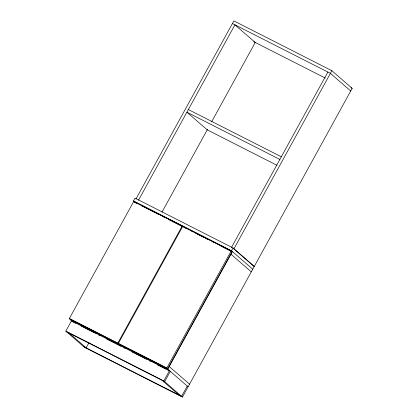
<?xml version="1.0" encoding="UTF-8"?>
<svg xmlns="http://www.w3.org/2000/svg" width="418" height="418" viewBox="0 0 418 418"><rect width="100%" height="100%" fill="white"/><g stroke="black" fill="none" stroke-linecap="round" stroke-linejoin="round"><path stroke-width="0.63" d="M135.913 203.043L133.499 200.948L135.035 198.153L233.03 247.958L254.28 266.418M69.383 318.479L117.819 343.094L118.665 343.831L70.229 319.216L69.383 318.479L133.713 201.466L182.149 226.081L182.995 226.817L168.579 219.492M135.975 198.973L233.871 20.9L331.866 70.705L352.175 88.344L182.436 397.1L84.441 347.295L65.825 331.124L71.483 320.836L169.473 370.641L163.814 380.929L182.436 397.1M138.494 200.253L234.937 24.829L255.246 42.469L211.581 121.894M88.945 342.697L86.118 347.844L69.189 333.141M161.949 212.177L207.5 129.324M117.819 343.094L182.149 226.081M118.378 343.382L182.708 226.368L231.144 250.983L231.99 251.72L167.665 368.733L119.224 344.113L118.378 343.382L166.819 367.997L167.665 368.733M231.368 247.639L327.89 72.068M166.819 367.997L231.144 250.983M252.744 269.208L231.494 250.748L233.03 247.958M188.095 386.812L167.78 369.167L232.434 251.568L134.439 201.763M331.866 70.705L233.887 248.919L254.201 266.564M170.319 371.372L164.661 381.665L66.671 331.861M187.248 386.075L181.59 396.363L83.595 346.564M232.418 23.544L330.408 73.349L350.723 90.988M351.015 87.754L352.175 88.344M253.736 41.701L325.209 78.025M188.356 109.553L281.314 156.792M279.856 159.441L186.903 112.196L207.218 129.841L276.93 165.272M133.499 200.948L231.494 250.748M136.864 203.373L133.713 201.466M141.477 205.719L142.632 206.304M143.787 206.889L152.434 211.283M153.589 211.874L158.203 214.215M162.811 216.561L163.966 217.146M184.129 227.397L187.013 228.86M191.627 231.206L192.782 231.791M195.666 233.254L204.313 237.654M205.468 238.239L208.352 239.702M212.961 242.048L214.115 242.633M221.033 246.15L231.99 251.72M167.78 369.167L69.79 319.368L72.33 321.573M72.831 321.829L74.341 322.597M74.644 322.748L75.804 323.339M81.024 325.993L89.724 330.413M90.884 330.999L95.518 333.36M98.418 334.834L99.578 335.419M106.538 338.956L115.237 343.377M116.397 343.967L121.032 346.323M123.932 347.797L125.092 348.387M132.051 351.925L140.746 356.345M141.906 356.935L146.546 359.292M149.445 360.765L150.605 361.356M157.565 364.893L166.259 369.313M167.419 369.899L168.579 370.489M65.825 331.124L163.814 380.929M230.976 254.212L251.291 271.857M182.708 226.368L183.554 227.099M169.238 366.523L189.547 384.163M162.142 380.385L179.071 395.083"/></g></svg>
